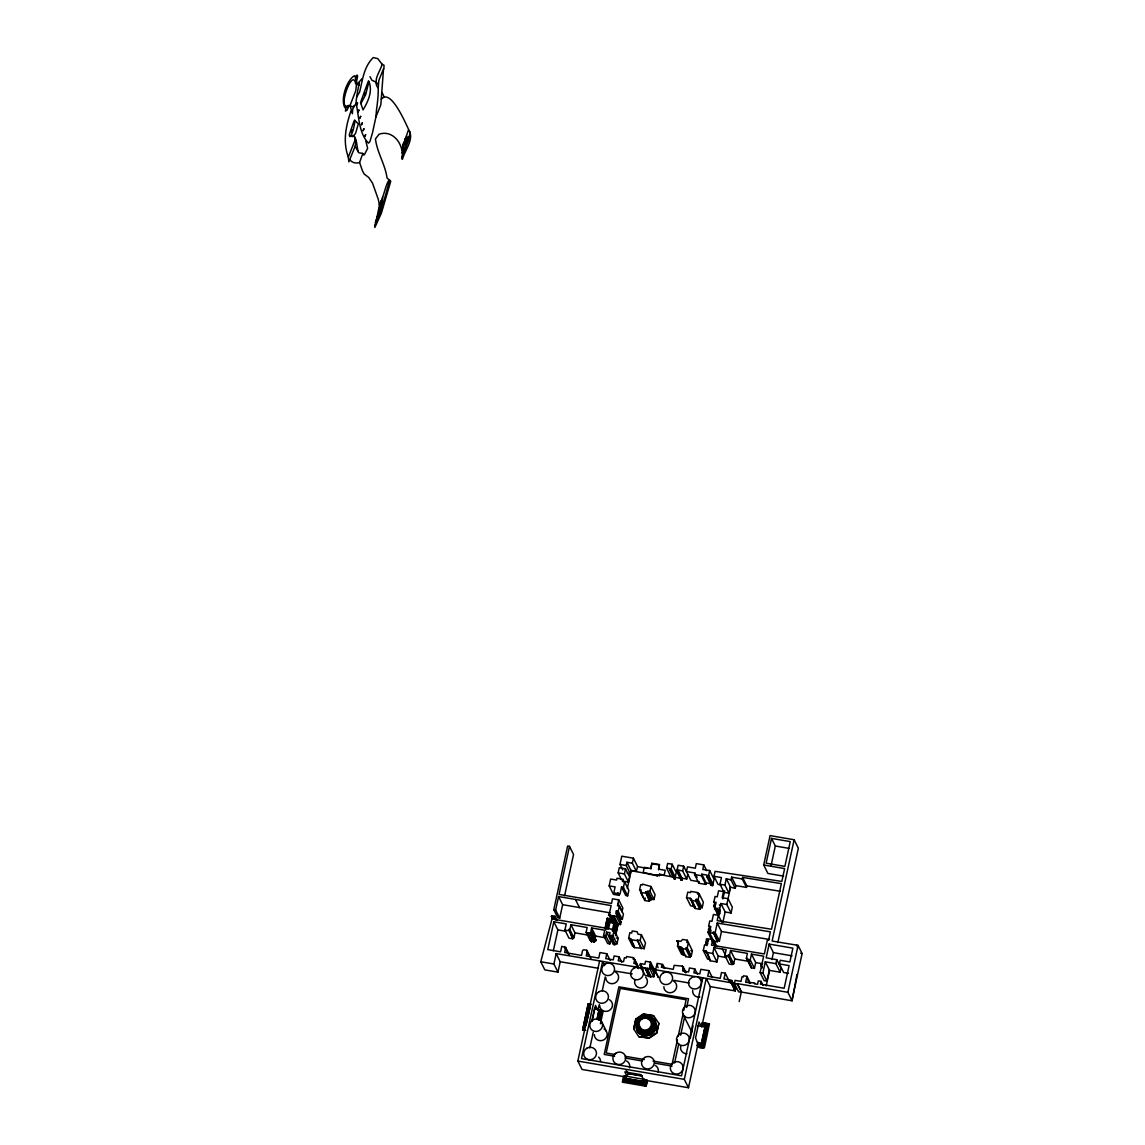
<?xml version="1.0" encoding="UTF-8"?>
<svg xmlns="http://www.w3.org/2000/svg" width="1145" height="1145" viewBox="0 0 1145 1145"><rect width="100%" height="100%" fill="white"/><g stroke="black" fill="none" stroke-linecap="round" stroke-linejoin="round"><path stroke-width="1.5" d="M375.903 117.033L376.519 109.648A85.889 17.905 -72.7 0 0 378.236 87.836L378.809 80.522L383.546 68.686L380.827 104.825L375.903 117.033L372.497 132.849L369.921 141.565L368.504 143.139C358.915 133.579 358.829 116.103 356.138 103.207A18.048 3.764 -72.7 0 0 356.138 102.105C356.152 96.395 361.362 73.967 358.399 85.174L359.129 85.331M379.396 204.397C383.489 199.946 387.382 174.713 390.746 181.296L381.357 213.242L374.844 227.483L379.467 205.284L378.308 199.387L372.511 183.128L368.719 177.475L364.167 174.04L362.435 170.734L359.573 162.475L362.851 153.43L358.757 152.757L355.15 146.274L355.737 143.383A17.375 3.621 -72.7 0 0 355.68 141.436L355.594 140.935A17.447 3.635 -72.7 0 0 355.165 139.876A29.126 6.069 -72.7 0 0 354.864 138.101L354.249 136.284A36.125 7.528 -72.7 0 0 353.361 136.198L349.769 136.412L349.239 134.953A82.283 17.146 -72.7 0 1 353.018 123.875C357.24 111.165 353.233 135.539 349.955 136.455M403.541 142.739L402.51 150.367M381.328 99.229C390.874 87.464 406.403 125.177 409.295 130.873C414.018 139.79 404.743 150.424 402.467 159.284L401.967 158.969C404.672 145.801 393.723 129.242 379.109 134.208L375.445 138.917C377.149 152.8 385.178 164.222 387.01 177.919L388.756 179.565M410.211 132.061L408.336 141.021L401.838 157.638M378.308 83.098L377.392 83.771A41.005 8.545 -72.7 0 1 376.748 83.785C374.114 78.504 380.913 70.031 382.058 64.192L377.764 58.61L373.227 57.565C363.752 66.925 362.55 80.136 359.63 92.029A11.378 2.376 -72.7 0 1 358.299 94.162L356.639 97.168M356.424 81.882L357.569 76.715A22.485 4.68 -72.7 0 0 357.34 75.169L356.295 75.498L355.408 78.848L356.667 82.741L355.78 90.627L350.069 105.397L352.359 113.741L352.76 108.961L356.138 103.207M355.165 139.876L348.323 157.051L348.853 161.831L355.15 146.274M368.933 81.739L365.67 94.663L360.89 103.594L363.051 109.906C368.16 101.519 373.241 90.398 368.518 80.794A204.64 42.637 -72.7 0 0 360.575 102.477L360.89 103.594M401.995 148.564L408.479 129.915M380.927 201.005L380.154 207.016M792.111 1000.787L787.875 992.3L737.28 983.612L741.516 992.085L792.111 1000.787L796.934 974.567M407.978 136.513L405.201 146.403L402.367 153.187L402.024 152.442M572.987 937.583L573.917 937.741L569.866 929.611L568.936 929.454L572.715 938.814L568.979 938.17L564.914 930.026L566.245 923.9L553.822 921.768L547.768 949.606L560.578 951.81L561.78 946.3L565.702 947.616L564.642 952.511L581.503 955.417L582.562 950.522L583.707 949.763L586.827 950.293L587.256 951.323L586.254 955.918L598.749 958.064L599.937 952.554L606.807 953.728L605.748 958.623L613.248 959.911L614.106 955.946L619.101 956.805L618.243 960.784L623.538 961.685L624.411 957.707L626.286 958.036L626.616 956.504L633.486 957.678L633.156 959.209L634.716 959.481L633.858 963.46L636.348 963.89L636.62 967.11L556.169 953.599L560.22 961.728L557.958 972.134L544.834 969.887L540.769 961.743L552.047 918.805L552.491 916.773L551.389 916.587L551.589 915.656L555.024 916.258L557.057 920.322M612.231 931L614.006 922.813L610.027 922.283L612.847 922.77L609.04 915.141L611.115 905.581L558.588 896.549L562.639 904.679L559.719 918.147L557.844 917.832L553.779 909.688L567.619 846.026L569.494 846.355L573.545 854.485L564.6 895.676M556.169 919.879L553.879 917.016L553.421 919.149L612.375 929.296L613.734 932.001M559.719 918.147L555.654 910.017L558.588 896.549M569.494 846.355L559.046 894.402L611.516 903.419L612.518 898.811L618.758 899.884L622.823 908.028L622.036 911.62M554.824 917.174L555.024 916.258M553.35 950.794L557.887 929.897L553.822 921.768M557.958 972.134L553.908 964.004L556.169 953.599M572.715 938.814L568.936 929.454M569.866 929.611L570.926 924.716L587.17 927.507L586.111 932.402L590.162 940.532L591.836 941.777L587.986 932.717L590.162 933.103L594.341 942.206L591.106 933.261L594.541 941.29M573.917 937.741L574.99 932.846L570.926 924.716M591.206 941.677L587.356 932.617L586.111 932.402M587.986 932.717L587.156 933.533M594.026 942.149L590.162 933.103M594.341 942.206L590.476 933.146M615.094 943.552L616.969 943.881L612.918 935.737L611.044 935.422L614.836 944.782L613.276 944.51L609.212 936.381L610.013 932.703L606.578 932.116L610.628 940.245L609.841 943.924L607.651 943.537L603.601 935.408L604.732 930.198L591.607 927.951L590.877 931.314L592.122 931.529L595.987 940.589L591.307 932.345L595.987 940.589M591.106 933.261L591.307 932.345M591.922 932.445L592.122 931.529M591.607 927.951L595.672 936.08L594.928 939.458L596.187 939.673M595.157 941.39L595.357 940.474M617.928 892.542L619.331 895.376L613.405 894.359L609.169 885.872L610.657 879.045L616.597 880.061L616.998 878.229L623.238 879.303L622.751 881.55L624.626 881.879L628.848 890.352L627.646 895.862L625.771 895.533L621.549 887.06L623.424 887.389L627.646 895.862M588.215 1003.85L582.676 1029.842L588.215 1003.85L591.206 1004.365M605.075 928.366L607.251 918.304L612.174 919.149M605.147 928.538L607.251 918.304M589.188 1005.296L584.193 1028.84L589.274 1005.453M605.905 929.94L608.152 919.578L613.548 920.666M621.535 879.661L618.157 872.876L619.259 867.767L625.514 868.84L629.564 876.97L628.448 882.094L622.207 881.02M622.694 869.871L619.989 864.446L621.778 856.188L633.428 858.192L637.493 866.336L636.405 871.331L630.995 870.4L630.28 873.664L627.159 873.12M606.363 928.38L608.152 919.578M625.671 1076.944L582.032 1069.444L577.853 1061.057L599.579 961.056M585.882 1025.347L590.305 1006.698M585.968 1025.519L590.133 1006.369M609.841 943.924L605.777 935.78L606.578 932.116M607.408 928.967L609.054 920.852L613.105 921.539L612.847 922.77M608.61 928.824L609.956 922.111M592.094 1020.081L594.742 1007.915M592.037 1021.297L595.486 1005.382L597.862 1010.133L599.422 1010.405M614.836 944.782L611.044 935.422M612.375 929.296L614.121 930.227L618.171 938.37L616.969 943.881M616.368 910.933L620.418 919.077L622.293 919.392L618.243 911.263L616.368 910.933L615.767 913.681L617.012 913.896L621.077 922.04L620.518 924.559L618.1 924.144L614.035 916M618.758 899.884L617.498 905.738L619.373 906.053L623.424 914.197L622.293 919.392M621.549 887.06L620.046 893.973L613.806 892.9L615.108 886.903L609.169 885.872M628.448 882.094L624.397 873.95L625.514 868.84M630.28 873.664L626.229 865.52L626.93 862.271L632.341 863.201L636.405 871.331M620.518 924.559L616.468 916.415L617.012 913.896M613.648 931.543L615.337 923.199M612.918 935.737L614.121 930.227M618.243 911.263L619.373 906.053M623.424 887.389L624.626 881.879M589.832 1047.933L593.225 1032.346M598.119 1009.818L599.25 1004.623M602.256 990.754L605.261 976.9M614.622 933.561L616.683 923.586L614.092 922.984L610.285 915.356M597.017 1019.279L599.093 1009.733L597.103 1019.451M615.523 935.422L618.014 923.972L616.754 923.757L612.79 915.785M615.609 935.594L618.1 924.144M598.348 1019.665L600.424 1010.119L594.513 1008.945M632.341 863.201L633.428 858.192M598.434 1019.837L600.424 1010.119M627.317 888.42L631.167 870.744L626.93 862.271M599.765 1020.209L601.755 1010.491L600.51 1010.276M599.851 1020.381L601.926 1010.835M600.409 1023.787L603.172 1011.049L601.755 1010.491M641.386 948.203L634.387 947.631L634.588 946.715L632.713 946.4L628.648 938.256L629.85 932.746L631.725 933.075L632.197 930.928L637.192 931.787L637.965 934.148L641.4 934.735L645.465 942.865L644.206 948.69L641.386 948.203L637.336 940.059L640.141 940.546L644.206 948.69M643.69 897.78L639.64 889.636L640.699 884.741L642.259 885.013L642.459 884.097L651.004 886.516L655.069 894.646L654.01 899.555L651.82 899.168L647.755 891.039L649.945 891.411L654.01 899.555M634.387 947.631L630.523 938.585L628.648 938.256M649.673 900.07L650.618 900.242L646.553 892.098L645.623 891.941L649.673 900.07L649.415 901.301L644.721 900.5L640.67 892.356L641.2 889.908L639.64 889.636M649.415 901.301L645.623 891.941M659.363 864.547L658.618 869.642L659.363 864.547L651.863 863.258L650.732 868.454L644.306 867.352L643.218 872.361L657.259 875.868C656.658 873.091 662.254 876.798 657.402 875.252M649.959 873.52L650.074 874.637M650.99 868.969L651.863 863.258M644.721 900.5L645.265 898.052M646.553 892.098L647.626 891.654L651.677 899.784L650.746 899.626L646.696 891.483M641.257 948.819L637.336 940.059M649.945 891.411L651.004 886.516M640.141 940.546L641.4 934.735M657.259 875.868L657.144 874.751M637.207 967.353L637.536 965.822L633.486 957.678M659.334 875.124L659.52 874.207L664.214 875.009L665.231 870.314L658.361 869.127M650.975 976.313L653.795 976.799L649.73 968.67L646.925 968.183L650.847 976.928L645.05 975.297L640.141 965.106L640.47 963.575L644.85 964.333L645.508 961.27L650.503 962.129L658.489 977.715L654.625 968.656L655.87 968.87L656.543 965.807L657.473 965.979L657.073 963.36L662.697 964.333L664.715 968.398M659.577 875.639L659.52 874.207M648.972 976.613L645.05 967.854L640.985 967.153L641.386 965.321L640.141 965.106M666.605 868.139L667.635 863.444L672.187 864.232L676.251 872.361L674.892 878.587L673.961 878.43L674.29 876.898L670.669 876.283L666.605 868.139L670.226 868.769L669.897 870.3L674.133 878.773L675.063 878.931L675.393 877.399L671.17 868.926M650.847 976.928L646.925 968.183M625.957 1076.457L623.538 1076.2L622.365 1082.182L646.095 1086.262L647.354 1080.451L644.692 1079.678M645.422 1084.873L623.395 1080.78L624.383 1076.185L627.116 1076.5L624.827 1071.92L641.1 1074.711L643.275 1079.12M623.295 1082.34L624.469 1076.357M624.597 1079.706L625.242 1076.171L624.597 1079.706L644.578 1083.156L645.308 1079.778L644.578 1083.156M653.795 976.799L654.525 973.436L649.845 965.192L650.503 962.129M644.206 1079.277L643.819 1081.596L625.714 1078.476L626.1 1076.171L644.292 1079.449M675.063 878.931L670.841 870.458L672.187 864.232M649.73 968.67L649.845 965.192M627.031 1076.329L628.118 1072.479M654.625 968.656L654.425 969.572L695.258 976.599M674.133 878.773L674.462 877.242L659.778 874.708M653.895 973.322L654.568 970.259M681.16 878.086L680.831 879.618L681.762 879.775L682.091 878.244L686.728 879.031L682.663 870.901L678.04 870.1L682.263 878.587L681.933 880.119L681.003 879.947L676.767 871.474L678.126 865.248L683.694 866.207L690.821 880.29L699.251 881.736L698.922 883.267L705.792 884.441L706.121 882.909L701.77 874.193L707.08 875.095L706.751 876.626L711.102 885.357L712.662 885.629L714.051 879.26L709.7 870.529L702.801 869.484L703.789 864.904L696.303 863.616L695.301 868.196L687.487 866.865L686.47 871.56L694.9 873.005L697.076 877.371M681.933 880.119L677.711 871.631L678.04 870.1M663.914 967.654L661.939 964.834L661.409 967.282L673.274 969.328L674.133 965.349L682.391 966.122L685.769 972.906M682.663 870.901L683.694 866.207M681.003 879.947L681.332 878.415L677.11 869.942M686.728 879.031L687.744 874.336M643.977 1079.406L646.252 1079.95L645.336 1084.701L623.395 1080.78M645.15 1086.104L646.252 1079.95M678.312 944.053L677.096 940.732L680.846 941.376L682.563 939.444L687.243 940.245L692.396 950.794L691.265 956.003L690.335 955.846L686.27 947.702L687.215 947.86L691.265 956.003M700.296 907.441L702.171 907.77L698.121 899.626L696.246 899.312L700.296 907.441L699.896 909.287L695.215 908.472L694.371 906.425L690.621 905.781L686.556 897.637L687.759 892.141L690.564 892.613L690.836 891.397L697.706 892.57L699.051 895.29M647.269 1080.279L646.095 1086.262M679.958 946.944L684.023 955.073L681.59 954.343L677.525 946.199L678.527 941.605L676.967 941.347M698.922 883.267L694.571 874.537L694.9 873.005M683.393 954.973L679.4 946.529L677.525 946.199M694.171 907.341L690.306 898.281L686.556 897.637M690.106 899.211L691.351 899.426L691.165 900.342L695.845 901.144L699.896 909.287M690.335 955.846L690.006 957.377L685.626 956.619L681.833 947.259L679.343 946.829M687.243 940.245L686.785 942.392L688.345 942.664L687.215 947.86M695.845 901.144L696.246 899.312M697.706 892.57L697.434 893.801L699.309 894.116L703.373 902.26L702.171 907.77M705.792 884.441L701.441 875.71L701.77 874.193M690.006 957.377L685.941 949.234L686.27 947.702M682.391 966.122L686.213 972.377M685.626 956.619L685.898 955.402M683.508 966.952L682.635 970.931L688.574 971.962L689.433 967.983L694.743 968.885L697.448 974.309M698.121 899.626L699.309 894.116M712.662 885.629L708.311 876.898L709.7 870.529M677.396 1039.903L672.086 1064.335L653.008 1061.057M678.155 1036.411L683.093 1013.726M683.851 1010.233L686.127 999.757L620.232 988.421L606.192 1052.999L614.865 1054.502M711.102 885.357L711.431 883.825L706.121 882.909M721.035 884.942L718.044 884.427L713.993 876.283L715.067 871.345L781.835 881.435L784.626 868.583L763.701 864.99L770.084 835.607L794.129 839.743L798.351 848.216L777.856 942.535M694.743 968.885L693.884 972.864L699.81 973.894L700.812 969.3L708.927 970.688L712.319 977.472M674.591 1062.946L678.742 1043.882M680.631 1035.209L684.767 1016.13M686.656 1007.457L688.531 998.784L618.901 986.804L604.202 1054.445L614.65 1056.248M732.471 963.646L733.716 963.861L729.494 955.388L728.234 955.173L732.27 964.562L729.136 964.033L724.914 955.56L726.173 949.735L713.993 947.645L718.23 956.118L716.956 961.943L710.086 960.755L710.358 959.524L707.553 959.052L703.316 950.565L704.561 944.825L706.436 945.155L706.708 943.924L707.639 944.095L707.839 943.179L705.663 942.793L705.993 941.262L708.183 941.648L708.44 940.417L706.25 940.045L706.522 938.814L712.161 939.243L715.682 946.3M710.029 928.981L708.626 926.162L709.757 920.966L711.947 921.339L713.435 914.483L718.344 915.327L721.722 922.111M715.281 904.808L713.879 901.988L715.081 896.478L717.257 896.85L718.573 890.781L723.497 891.626L722.18 897.694L728.106 898.71L732.328 907.183L731.068 912.994L725.143 911.978L720.906 903.505L726.846 904.521L731.068 912.994M717.529 940.689L719.403 941.004L715.181 932.531L713.306 932.216L717.529 940.689L717.3 941.748L712.147 940.861L707.925 932.388L708.183 931.171L710.687 931.601L711.016 930.069L708.512 929.64L708.712 928.724L710.272 928.981L710.816 926.534L708.626 926.162M716.613 909.159L719.418 914.812L717.858 914.54L713.636 906.067L713.908 904.851L715.468 905.108L716.069 902.36L713.879 901.988M730.353 886.845L728.979 893.2L724.055 892.356L720.005 884.226L721.45 877.571L713.993 876.283M710.086 960.755L706.136 951.051L703.316 950.565M702.801 977.859L681.518 1075.799L581.503 1058.595L602.585 961.585L604.617 965.65M690.363 1038.028L692.983 1025.992M717.3 941.748L713.306 932.216M712.161 939.243L711.961 940.159L713.836 940.489L716.655 946.128M717.858 914.54L714.609 906.253M715.754 945.641L713.636 941.405L712.39 941.19L711.517 945.169L764.359 953.957L767.379 940.088L768.553 940.346L770.413 931.83L717.242 923.042L715.181 932.531M718.344 915.327L717.185 920.637L771.515 929.239L781.348 883.639L742.575 877.413L742.246 878.945L746.468 887.418L735.849 885.6L731.626 877.127L742.246 878.945M720.906 903.505L719.489 910.032L714.58 909.187L715.196 906.339L713.636 906.067M728.979 893.2L724.914 885.071L726.302 878.716L731.025 879.875L735.262 888.348L730.524 887.189L726.302 878.716M713.636 941.405L713.836 940.489M718.13 913.324L719.69 913.596L720.291 910.833L718.874 908.014M722.881 898.897L724.628 890.867M643.118 1079.95L688.488 1087.75L684.309 1079.363L706.236 978.445L710.415 986.833L701.713 1026.85M708.927 970.688L707.739 976.198L720.234 978.345L721.493 972.534L725.243 973.178L729.293 981.322M716.956 961.943L712.734 953.456L713.993 947.645M731.025 879.875L731.626 877.127M722.91 922.269L725.143 911.978M726.846 904.521L730.524 887.189M719.403 941.004L721.464 931.529L717.242 923.042M697.505 1043.152L695.559 1037.914L699.008 1021.998L701.169 1026.321L701.37 1025.405L705.206 1026.206L701.341 1043.968L697.505 1043.152L702.443 1044.269M697.434 1045.714L697.792 1042.408L701.799 1043.553M701.255 1026.493L701.957 1023.787L707.925 1024.975M706.436 1025.362L701.67 1024.546L706.436 1025.362L702.228 1045.271C693.841 1041.864 697.419 1049.879 704.375 1047.847L709.442 1023.959L702.314 1022.743L701.699 1025.018M710.272 986.618L735.305 990.926L730.095 980.678L731.655 980.95L735.705 989.08L734.145 988.822M688.488 1087.75L697.935 1044.254M705.12 1023.372L704.848 1024.603L708.011 1025.147L703.316 1046.716L697.362 1045.542M735.262 888.348L735.849 885.6M700.983 1047.274L701.184 1046.358M703.116 1047.632L708.268 1023.916M732.27 964.562L728.234 955.173M725.243 973.178L723.969 978.989L731.784 980.335L735.705 989.08M729.494 955.388L730.553 950.493L747.413 953.384L746.354 958.293L751.32 967.84L754.44 968.384L755.7 962.559L751.478 954.086L763.658 956.189L761.797 964.748L760.724 965.206L762.126 968.026M746.468 887.418L746.812 885.886L742.575 877.413M733.716 963.861L734.775 958.966L730.553 950.493M731.455 981.866L731.254 982.782L695.774 976.585L692.496 977.114L689.862 979.161A6.441 6.154 -26.5 0 0 698.822 987.562L699.996 986.375A6.441 6.154 -26.5 0 0 698.822 977.701L697.377 976.943M741.516 992.085L738.639 991.899L734.403 983.426L735.076 980.363L741.001 981.394L742.003 976.799L743.248 977.014L743.52 975.783L746.955 976.384L750.476 983.44M741.445 992.386L737.28 983.612M771.515 838.398L766.134 863.187L784.869 866.407L790.25 841.618L771.515 838.398L775.322 846.012L771.014 865.849M751.32 967.84L747.284 958.451L746.354 958.293M739.212 1001.531L741.345 991.742M754.44 968.384L750.218 959.911L751.478 954.086M746.955 976.384L745.667 982.296L754.612 982.882L754.412 983.798L757.532 984.342L758.291 980.879L761.053 981.365L763.085 985.43M769.354 969.972L766.921 981.136L764.159 980.664L760.108 972.534L761.654 965.364L760.724 965.206M761.053 981.365L760.437 984.17L784.182 988.264L789.091 965.607L779.416 963.947L780.217 960.269L789.893 961.943L792.884 948.16L769.154 944.081L766.162 957.85L776.782 959.682L781.047 968.241L780.189 972.219L769.569 970.402L765.289 961.829L775.909 963.661L780.189 972.219M766.921 981.136L762.871 973.007L765.289 961.829M794.129 839.743L772.116 941.047L798.079 945.369L802.13 953.513L791.939 1000.444M766.205 985.859L769.569 970.402M771.93 959.524L773.419 952.64L769.154 944.081M775.909 963.661L776.782 959.682M787.875 992.3L798.079 945.369M633.686 1028.868L635.861 1018.993L643.375 1013.926L653.638 1015.715L658.876 1023.358L656.686 1033.219L649.172 1038.229L638.795 1036.683L633.686 1028.868L635.861 1018.993M656.686 1033.219L658.876 1023.358M389.615 180.352L381.929 208.089L374.658 225.994M348.509 106.828L347.121 110.12L345.418 111.108L346.048 107.473L350.069 105.397M350.971 111.051C345.833 125.893 342.641 141.894 348.323 157.051M402.682 146.274L406.389 136.985M402.654 148.435L405.716 140.019A8.831 1.846 -72.7 0 1 406.704 138.187L406.776 138.073M378.981 214.387L382.058 204.297L382.616 197.398M381.328 205.213L375.245 222.774M378.537 210.122L380.97 204.425M379.467 205.284L380.269 203.109A4.58 0.959 -72.7 0 1 380.727 202.135L381.628 200.79M383.804 68.943L384.076 65.294L382.058 64.192M358.356 83.113L361.763 78.848M407.291 138.244L405.988 140.592L405.029 138.674M354.177 105.555L353.046 107L350.928 106.056M348.738 105.426C336.215 112.582 352.588 66.324 355.637 83.814M352.359 136.699L355.522 133.564L358.328 123.86L354.735 120.311M636.019 1019.336L643.547 1014.27L653.638 1015.715M638.795 1036.683L649 1037.885L656.514 1032.876M346.048 107.473L345.776 107.616A27.68 5.768 -72.7 0 1 345.017 107.816C340.094 99.801 346.677 80.25 354.292 75.799A24.174 5.038 -72.7 0 1 354.807 76.357L355.537 77.66M643.962 1016.388L642.044 1017.003A10.305 9.847 -26.5 0 0 639.769 1018.449M644.062 1017.247L644.635 1017.061A9.017 8.616 -26.5 0 1 654.196 1021.784M375.875 82.111L371.882 80.193L369.978 76.672M746.812 885.886L780.289 891.268M615.151 971.103L632.169 973.865M721.464 931.529L769.483 939.458M775.322 846.012L788.948 848.359M783.609 876.168L767.923 873.463L763.701 864.99M652.12 863.759L659.606 865.047M669.897 870.3L670.841 870.458M676.767 871.474L677.711 871.631M694.571 874.537L701.441 875.71M706.751 876.626L708.311 876.898M637.665 866.679L647.655 868.397M619.989 864.446L626.229 865.52M720.005 884.226L724.914 885.071M675.393 877.399L681.332 878.415M631.167 870.744L657.015 875.367M618.157 872.876L624.397 873.95M719.303 904.951L721.479 905.323M640.67 892.356L645.351 893.157M562.639 904.679L610.085 912.837M609.04 915.141L616.468 916.415M707.925 932.388L713.077 933.275M607.337 918.476L612.26 919.321M553.779 909.688L555.654 910.017M619.817 921.825L621.077 922.04M800.641 953.255L802.13 953.513M613.19 921.711L609.054 920.852M773.419 952.64L792.068 955.846M705.864 952.282L712.734 953.456M724.914 955.56L728.034 956.089M747.084 959.367L750.218 959.911M630.322 939.501L637.192 940.675M681.576 948.489L685.941 949.234M603.601 935.408L605.777 935.78M609.212 936.381L610.772 936.639M690.836 950.536L692.396 950.794M616.296 938.041L618.171 938.37M718.23 956.118L726.66 957.578L722.438 949.09M734.775 958.966L749.961 961.571M755.7 962.559L762.656 963.761M564.914 930.026L568.664 930.67M595.672 936.08L605.505 937.784M574.99 932.846L587.972 935.079M788.519 973.336L783.681 972.506L779.416 963.947M592.037 940.861L594.226 941.233M760.108 972.534L762.871 973.007M734.403 983.426L737.223 983.913M644.921 968.47L646.796 968.799M733.945 989.738L735.505 990.01M673.79 980.349L689.104 982.982M560.22 961.728L598.42 968.298M540.769 961.743L553.908 964.004M588.301 1004.022L591.292 1004.537M701.413 1025.72L705.163 1026.364M706.265 1026.707L701.37 1025.405M697.734 1025.72L705.005 1027.137M697.548 1044.626L703.431 1045.628M697.276 1045.371L703.159 1046.387M582.605 1029.67L585.682 1030.357M625.27 1056.291L644.349 1059.569M625.098 1058.037L642.502 1061.029M654.697 1063.132L672.101 1066.124M577.853 1061.057L684.309 1079.363M627.675 1073.352L642.288 1075.871M642.374 1076.042L627.761 1073.523L626.215 1070.418M624.512 1079.549L644.492 1082.984M632.197 1081.338L635.604 1081.91M639.01 1082.497L642.417 1083.084M557.887 929.897L565.644 931.243M384.119 96.896L382.115 92.573M649.401 1019.823L651.305 1021.855M683.293 1014.828L684.295 1016.087A6.441 6.154 -26.5 0 0 691.995 1016.846L693.326 1015.815A6.441 6.154 -26.5 0 0 694.385 1008.287L693.383 1007.042A6.441 6.154 -26.5 0 0 685.669 1006.283L684.352 1007.299A6.441 6.154 -26.5 0 0 683.293 1014.828L691.737 1031.774M645.58 977.186L646.581 978.445A6.441 6.154 -26.5 0 1 645.522 985.974L644.191 986.99A6.441 6.154 -26.5 0 1 636.491 986.246L635.489 984.986A6.441 6.154 -26.5 0 1 634.874 980.292M601.726 1021.97L600.724 1020.71A6.441 6.154 -26.5 0 0 593.01 1019.952L591.693 1020.982A6.441 6.154 -26.5 0 0 590.634 1028.511L591.636 1029.77A6.441 6.154 -26.5 0 0 599.336 1030.529L600.667 1029.498A6.441 6.154 -26.5 0 0 601.726 1021.97L606.335 1031.201A6.441 6.154 -26.5 0 1 605.276 1038.73L603.945 1039.76A6.441 6.154 -26.5 0 1 596.244 1039.002L595.243 1037.756A6.441 6.154 -26.5 0 1 594.398 1034.665M606.335 1031.201L605.319 1029.956A6.441 6.154 -26.5 0 0 604.002 1028.997M598.663 1057.107L599.679 1058.366A6.441 6.154 -26.5 0 1 600.51 1061.444M357.798 84.658L356.667 82.741M796.576 945.112L797.936 947.831M760.852 964.591L762.269 967.41M703.789 864.904L706.694 870.715M708.64 875.367L712.991 884.097M747.284 958.451L751.521 966.924M716.87 907.942L719.69 913.596M746.669 977.715L749.488 983.355M708.512 929.64L709.929 932.459M709.485 932.66L713.707 941.133M712.39 941.19L715.21 946.843M691.351 899.426L695.416 907.556M690.306 898.281L695.215 908.472M730.768 982.038L735.305 990.926M670.913 870.114L672.931 874.193M705.663 942.793L707.066 945.627M706.136 951.051L709.657 958.122M700.024 977.415L702.057 981.48M677.096 940.732L678.455 943.437M679.4 946.529L683.465 954.658M682.935 968.097L684.953 972.162M709.442 1023.959L702.314 1022.743M705.206 1026.206L701.341 1043.968M661.939 964.834L663.284 967.554M656.743 964.891L658.089 967.611M650.46 965.292L654.525 973.436M617.985 903.477L622.207 911.95M630.523 938.585L633.915 945.355M645.05 967.854L649.1 975.998M640.413 963.89L643.104 969.314M634.716 959.481L638.767 967.625M636.348 963.89L638.38 967.954M636.892 965.893L638.237 968.598M611.544 915.571L615.423 923.371M609.312 913.925L613.105 921.539M619.101 956.805L621.807 962.229M606.807 953.728L610.199 960.512M575.448 899.44L579.499 907.584M587.356 932.617L591.836 941.777M586.827 950.293L590.877 958.437M586.626 951.209L588.659 955.288M643.819 1081.596L625.714 1078.476M553.879 917.016L555.239 919.721M551.389 916.587L552.734 919.292M565.702 947.616L569.079 954.4M564.9 946.843L568.95 954.973M564.771 947.459L566.789 951.524M354.377 136.355L356.138 140.062L358.041 151.641M365.899 141.307L367.645 148.32L364.482 154.589L363.666 155.047L362.851 153.43M639.497 1026.507L642.302 1030.271A6.412 6.126 -26.5 0 0 650.002 1029.312C653.337 1026.364 652.12 1020.768 648.571 1018.563A6.412 6.126 -26.5 0 0 640.871 1019.522C637.922 1022.113 638.295 1027.323 641.787 1029.255A6.412 6.126 -26.5 0 0 649.501 1028.296L651.247 1025.519L651.376 1022.328M652.865 1021.984L653.423 1023.83A7.729 7.385 -26.5 0 1 648.972 1031.96L647.054 1032.575A7.729 7.385 -26.5 0 1 638.853 1028.539L638.295 1026.693A7.729 7.385 -26.5 0 1 638.237 1024.746M639.339 1024.904L639.482 1026.378M605.819 977.673A6.441 6.154 -26.5 0 0 606.664 980.75L607.666 982.009A6.441 6.154 -26.5 0 0 615.366 982.768L616.697 981.737A6.441 6.154 -26.5 0 0 617.756 974.209L616.74 972.964A6.441 6.154 -26.5 0 0 615.423 972.005M629.507 1067.856A6.441 6.154 -26.5 0 0 628.906 1063.161L627.889 1061.916A6.441 6.154 -26.5 0 0 626.573 1060.957M658.117 1072.293A6.441 6.154 -26.5 0 0 657.516 1067.598L656.5 1066.338A6.441 6.154 -26.5 0 0 655.183 1065.394M663.885 986.704A6.441 6.154 -26.5 0 0 664.715 989.781L665.732 991.04A6.441 6.154 -26.5 0 0 673.432 991.799L674.763 990.768A6.441 6.154 -26.5 0 0 675.822 983.24L674.806 981.981A6.441 6.154 -26.5 0 0 673.489 981.036M699.824 997.037A6.441 6.154 -26.5 0 1 692.653 990.31M647.569 1018.95A6.412 6.126 -26.5 0 1 649.072 1019.58M638.71 1022.843A7.729 7.385 -26.5 0 1 639.654 1021.097M641.043 1019.637A7.729 7.385 -26.5 0 1 642.746 1018.563L644.664 1017.948A7.729 7.385 -26.5 0 1 651.82 1020.367M654.682 1023.587A9.017 8.616 -26.5 0 1 649.487 1033.076L647.254 1033.806A9.017 8.616 -26.5 0 1 637.693 1029.083M637.192 1027.265A9.017 8.616 -26.5 0 1 637.135 1025.004M637.679 1022.771A9.017 8.616 -26.5 0 1 640.399 1019.036M656.114 1023.687A10.305 9.847 -26.5 0 1 650.188 1034.536L647.626 1035.366A10.305 9.847 -26.5 0 1 636.692 1029.97M636.663 1022.714A10.305 9.847 -26.5 0 1 637.937 1020.381M644.606 1016.187A10.305 9.847 -26.5 0 1 655.527 1021.569M599.722 1005.382A6.441 6.154 -26.5 0 0 600.553 1008.459L601.569 1009.718A6.441 6.154 -26.5 0 0 609.269 1010.462L610.6 1009.446A6.441 6.154 -26.5 0 0 611.659 1001.918L610.643 1000.658A6.441 6.154 -26.5 0 0 609.326 999.714M691.866 1031.831A6.441 6.154 -26.5 0 1 691.666 1030.228M686.943 1053.701A6.441 6.154 -26.5 0 1 682.434 1052.012L681.418 1050.752A6.441 6.154 -26.5 0 1 680.817 1046.058M378.236 87.836A54.516 11.364 -72.7 0 1 376.061 83.471M359.573 162.475A178.849 37.27 -72.7 0 1 349.926 159.885M351.529 131.718L352.159 130.33L351.529 131.718M356.739 104.896L357.512 103.079L356.739 104.896M358.07 111.866L358.915 110.092L358.07 111.866M359.845 118.15L360.689 116.375L359.845 118.15M364.64 94.734L365.412 92.902L364.64 94.734M361.505 124.719L362.278 122.901L361.505 124.719M363.079 130.63L363.924 128.855L363.079 130.63M364.84 136.441L365.613 134.609L364.84 136.441M604.989 964.061L603.658 965.092A6.441 6.154 -26.5 0 0 602.599 972.62L603.601 973.88A6.441 6.154 -26.5 0 0 611.315 974.638L612.632 973.608A6.441 6.154 -26.5 0 0 613.691 966.079L612.689 964.82A6.441 6.154 -26.5 0 0 604.989 964.061M598.892 991.77L597.561 992.787A6.441 6.154 -26.5 0 0 596.502 1000.315L597.504 1001.574A6.441 6.154 -26.5 0 0 605.218 1002.333L606.535 1001.303A6.441 6.154 -26.5 0 0 607.594 993.774L606.592 992.515A6.441 6.154 -26.5 0 0 598.892 991.77M633.815 968.298L632.484 969.314A6.441 6.154 -26.5 0 0 631.425 976.842L632.441 978.102A6.441 6.154 -26.5 0 0 640.141 978.86L641.472 977.83A6.441 6.154 -26.5 0 0 642.531 970.302L641.515 969.042A6.441 6.154 -26.5 0 0 633.815 968.298M663.041 973.093L661.724 974.123A6.441 6.154 -26.5 0 0 660.665 981.651L661.667 982.911A6.441 6.154 -26.5 0 0 669.381 983.655L670.698 982.639A6.441 6.154 -26.5 0 0 671.757 975.111L670.755 973.851A6.441 6.154 -26.5 0 0 663.041 973.093M586.913 1048.219L585.582 1049.249A6.441 6.154 -26.5 0 0 584.522 1056.778L585.539 1058.023A6.441 6.154 -26.5 0 0 593.239 1058.781L594.57 1057.751A6.441 6.154 -26.5 0 0 595.615 1050.223L594.613 1048.977A6.441 6.154 -26.5 0 0 586.913 1048.219M616.139 1053.014L614.808 1054.044A6.441 6.154 -26.5 0 0 613.749 1061.572L614.75 1062.832A6.441 6.154 -26.5 0 0 622.465 1063.591L623.782 1062.56A6.441 6.154 -26.5 0 0 624.841 1055.032L623.839 1053.772A6.441 6.154 -26.5 0 0 616.139 1053.014M644.75 1057.45L643.418 1058.481A6.441 6.154 -26.5 0 0 642.359 1066.009L643.361 1067.269A6.441 6.154 -26.5 0 0 651.076 1068.013L652.392 1066.997A6.441 6.154 -26.5 0 0 653.452 1059.468L652.45 1058.209A6.441 6.154 -26.5 0 0 644.75 1057.45M679.744 1034.064L678.427 1035.094A6.441 6.154 -26.5 0 0 677.368 1042.623L678.37 1043.882A6.441 6.154 -26.5 0 0 686.07 1044.641L687.401 1043.61A6.441 6.154 -26.5 0 0 688.46 1036.082L687.458 1034.822A6.441 6.154 -26.5 0 0 679.744 1034.064M673.575 1062.546L672.244 1063.576A6.441 6.154 -26.5 0 0 671.199 1071.105L672.201 1072.364A6.441 6.154 -26.5 0 0 679.901 1073.123L681.232 1072.092A6.441 6.154 -26.5 0 0 682.291 1064.564L681.275 1063.304A6.441 6.154 -26.5 0 0 673.575 1062.546M644.435 1015.844L641.873 1016.674A10.305 9.847 -26.5 0 0 635.933 1027.509L636.863 1030.314A10.305 9.847 -26.5 0 0 647.798 1035.695L650.346 1034.865A10.305 9.847 -26.5 0 0 656.285 1024.031L655.369 1021.225A10.305 9.847 -26.5 0 0 644.435 1015.844M644.463 1016.717L642.216 1017.447A9.017 8.616 -26.5 0 0 637.035 1026.936L637.865 1029.427A9.017 8.616 -26.5 0 0 647.426 1034.135L649.659 1033.42A9.017 8.616 -26.5 0 0 654.854 1023.931L654.024 1021.44A9.017 8.616 -26.5 0 0 644.463 1016.717M644.492 1017.604L642.574 1018.22A7.729 7.385 -26.5 0 0 638.123 1026.349L638.695 1028.196A7.729 7.385 -26.5 0 0 646.882 1032.246L648.8 1031.616A7.729 7.385 -26.5 0 0 653.265 1023.487L652.693 1021.641A7.729 7.385 -26.5 0 0 644.492 1017.604"/></g></svg>
